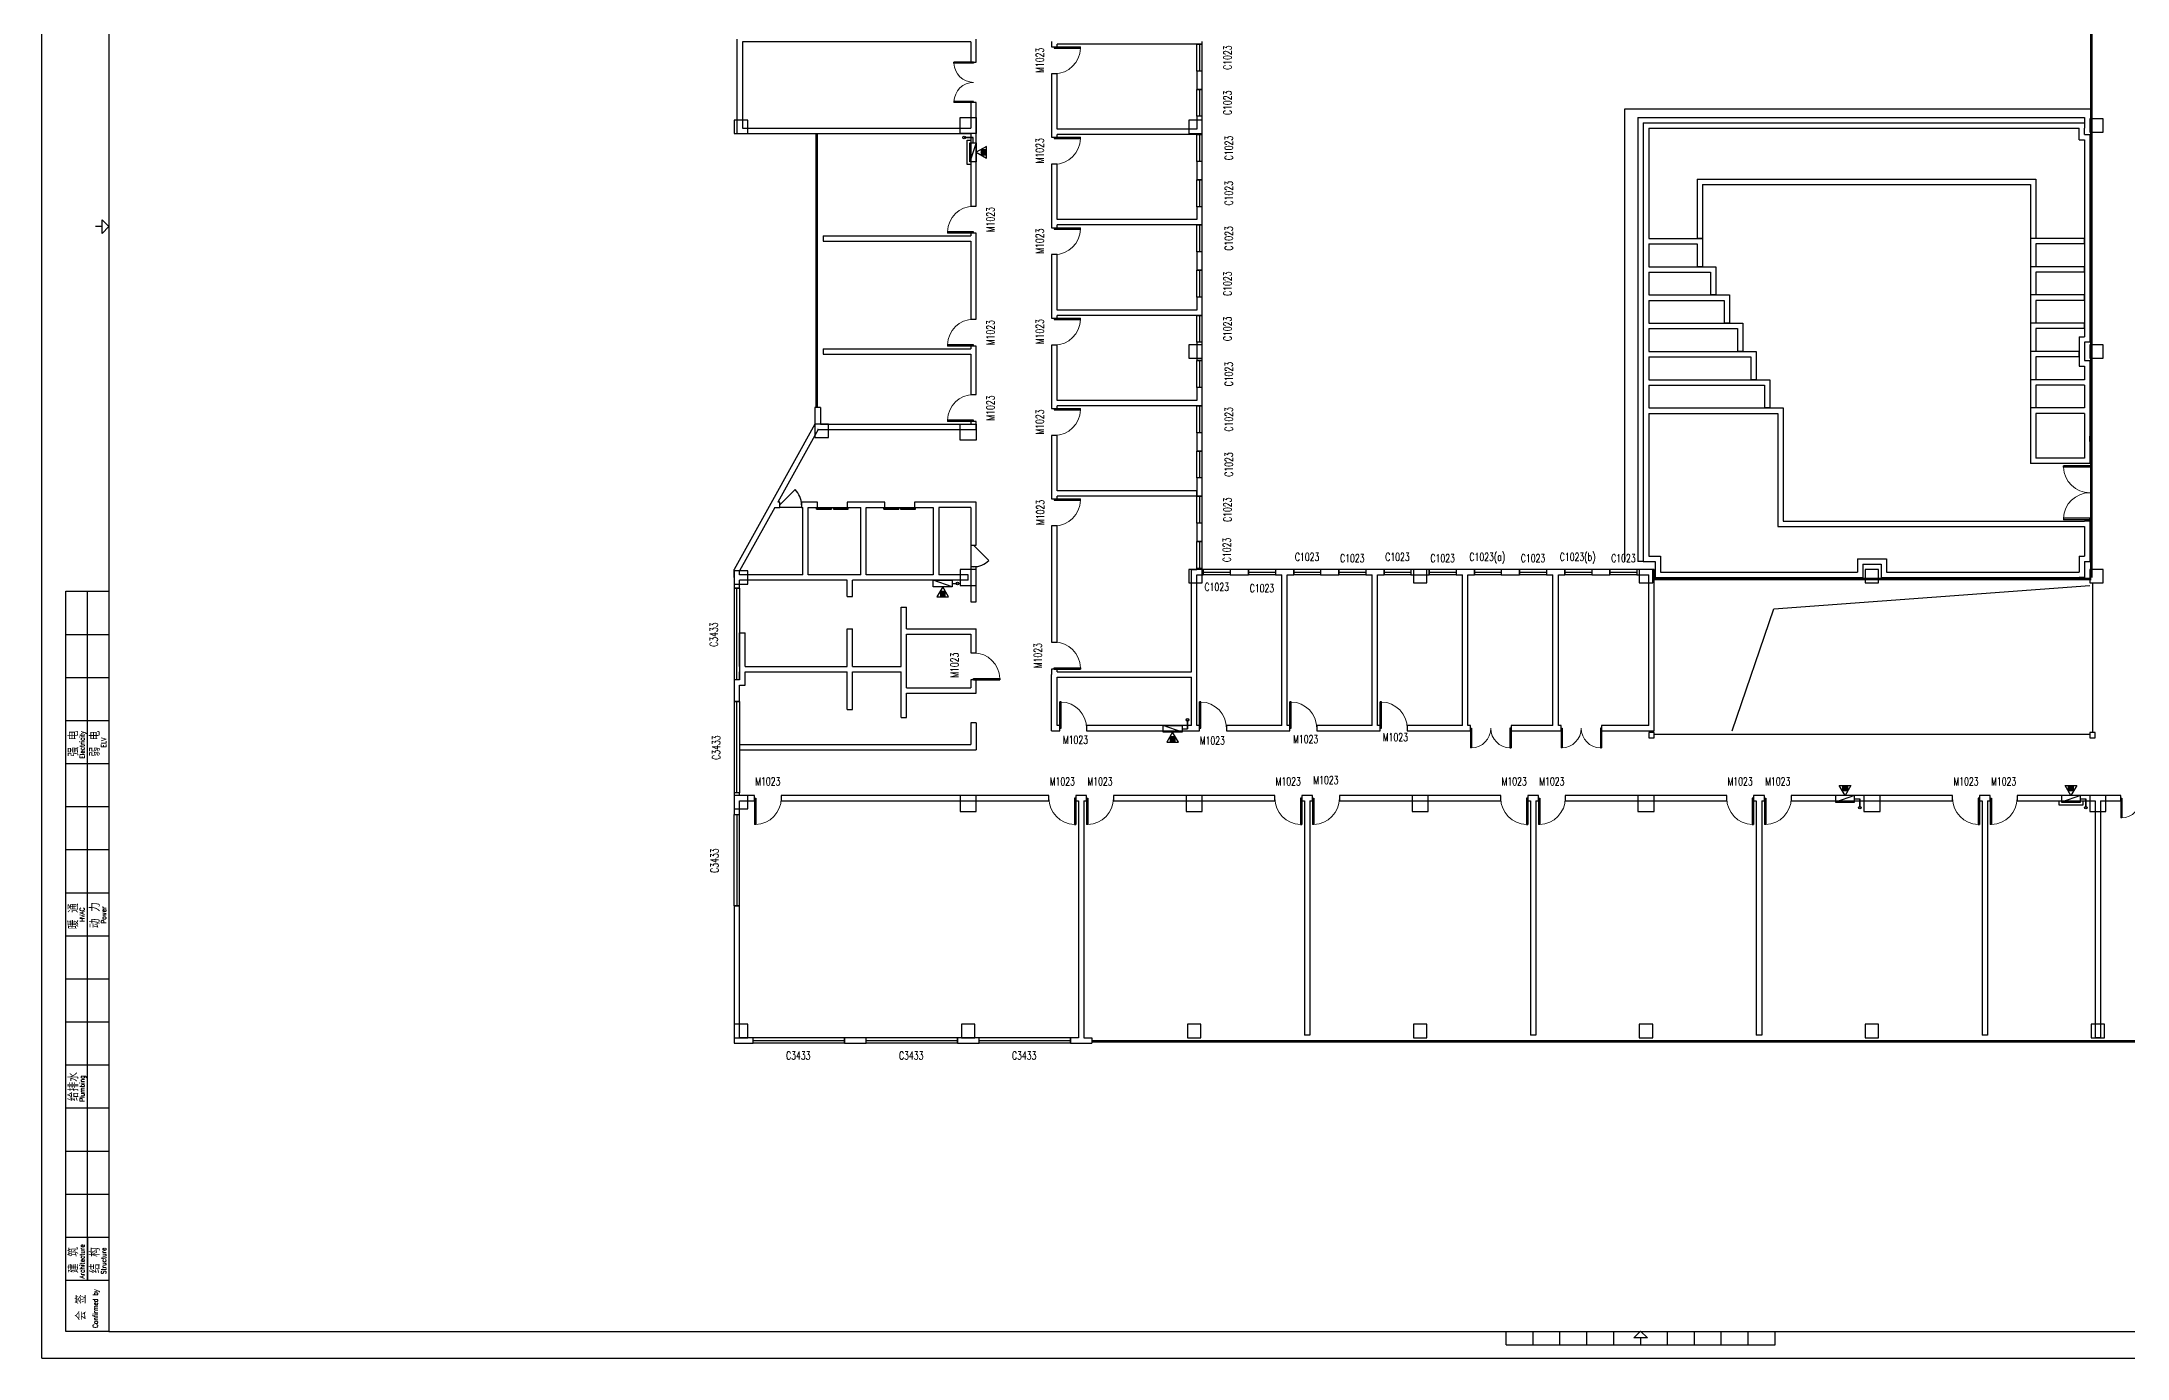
# Model space of a CAD drawing. Header units: inches. Extents: x -867 to 118033, y 946789 to 1030889.
# Drawn here: x -867 to 76677, y 946789 to 995710 of the extents above; entities that cross this region are included whole.
import ezdxf

# ---------------------------------------------------------------- set-up
doc = ezdxf.new("R2010")
doc.units = ezdxf.units.IN
doc.header["$MEASUREMENT"] = 0
for name, color, linetype in [('COLUMN', 10, 'Continuous'), ('CURTWALL', 10, 'Continuous'), ('DOOR_FIRE', 10, 'Continuous'), ('WALL', 10, 'Continuous'), ('WALL-PARAPET', 10, 'Continuous'), ('WINDOW', 10, 'Continuous')]:
    doc.layers.add(name, color=color, linetype=linetype)
doc.styles.add('_TCH_WINDOW', font='SIMPLEX', dxfattribs={"bigfont": 'GBCBIG'})
doc.styles.add('TKZ2_tjkts.shx', font='tjromant.shx', dxfattribs={"bigfont": 'tjkts.shx'})

msp = doc.modelspace()

# ---------------------------------------------------------------- linework, layer by layer
at = {"color": 7}
for p, q in [((-867, 946789), (-867, 1030889)), ((1383, 988839), (1133, 988839)), ((833, 949689), (833, 975289)), ((33, 973689), (1633, 973689)), ((33, 972089), (1633, 972089)), ((33, 970489), (1633, 970489)), ((33, 968889), (1633, 968889)), ((33, 967289), (1633, 967289)), ((33, 965689), (1633, 965689)), ((33, 964089), (1633, 964089)), ((33, 962489), (1633, 962489)), ((33, 960889), (1633, 960889)), ((33, 959289), (1633, 959289)), ((33, 957689), (1633, 957689)), ((33, 956089), (1633, 956089)), ((33, 954489), (1633, 954489)), ((33, 952889), (1633, 952889)), ((33, 951289), (1633, 951289)), ((833, 951289), (833, 949689)), ((33, 949689), (1633, 949689)), ((53583, 947294), (53583, 947794)), ((54583, 947294), (54583, 947794)), ((55583, 947294), (55583, 947794)), ((56583, 947294), (56583, 947794)), ((57583, 947294), (57583, 947794)), ((59583, 947294), (59583, 947794)), ((60583, 947294), (60583, 947794)), ((61583, 947294), (61583, 947794)), ((62583, 947294), (62583, 947794)), ((63583, 947294), (63583, 947794)), ((53583, 947294), (63583, 947294)), ((58583, 947544), (58583, 947294)), ((-867, 946789), (118033, 946789))]:
    msp.add_line(p, q, dxfattribs=at)
at = {"color": 1}
for p, q in [((33763, 992150), (33433, 992150)), ((33763, 992150), (33433, 992150)), ((33763, 991950), (33763, 992150)), ((33763, 991950), (33763, 992150)), ((32983, 975579, 1000), (33183, 975579, 1000)), ((41533, 970179), (41733, 970179)), ((41733, 970179), (41733, 970509)), ((66533, 967580), (66733, 967580)), ((66733, 967580), (66733, 967250)), ((74933, 967580), (75133, 967580)), ((74933, 967580), (75133, 967580)), ((75133, 967580), (75133, 967250)), ((75133, 967580), (75133, 967250))]:
    msp.add_line(p, q, dxfattribs=at)
at = {"color": 1, "linetype": 'Continuous', "ltscale": 2}
for p, q in [((33433, 992150), (33763, 992150)), ((33433, 992150), (33763, 992150)), ((41733, 970509), (41733, 970179)), ((66733, 967250), (66733, 967580)), ((75133, 967250), (75133, 967580)), ((75133, 967250), (75133, 967580))]:
    msp.add_line(p, q, dxfattribs=at)
at = {"color": 8}
for p, q in [((34238, 991512), (34062, 991688)), ((34209, 991512), (34062, 991659)), ((34181, 991512), (34062, 991631)), ((34153, 991512), (34062, 991603)), ((34124, 991512), (34062, 991574)), ((34096, 991512), (34062, 991546)), ((34238, 991540), (34090, 991688)), ((34238, 991568), (34118, 991688)), ((34238, 991596), (34146, 991688)), ((34238, 991625), (34175, 991688)), ((34238, 991653), (34203, 991688)), ((32545, 975161, 1000), (32664, 975281, 1000)), ((32545, 975105, 1000), (32721, 975281, 1000)), ((32545, 975218, 1000), (32607, 975281, 1000)), ((32545, 975133, 1000), (32692, 975281, 1000)), ((32545, 975189, 1000), (32636, 975281, 1000)), ((32545, 975246, 1000), (32579, 975281, 1000)), ((32573, 975105, 1000), (32721, 975252, 1000)), ((32601, 975105, 1000), (32721, 975224, 1000)), ((32629, 975105, 1000), (32721, 975196, 1000)), ((32658, 975105, 1000), (32721, 975167, 1000)), ((32686, 975105, 1000), (32721, 975139, 1000)), ((41095, 969846), (41129, 969881)), ((41095, 969705), (41271, 969881)), ((41095, 969818), (41157, 969881)), ((41095, 969733), (41242, 969881)), ((41095, 969789), (41186, 969881)), ((41095, 969761), (41214, 969881)), ((41123, 969705), (41271, 969852)), ((41151, 969705), (41271, 969824)), ((41179, 969705), (41271, 969796)), ((41208, 969705), (41271, 969767)), ((41236, 969705), (41271, 969739)), ((66095, 968054), (66271, 967878)), ((66095, 968026), (66242, 967878)), ((66095, 967998), (66214, 967878)), ((66095, 967970), (66186, 967878)), ((66095, 967941), (66157, 967878)), ((66095, 967913), (66129, 967878)), ((66123, 968054), (66271, 967907)), ((66151, 968054), (66271, 967935)), ((66179, 968054), (66271, 967963)), ((66208, 968054), (66271, 967992)), ((66236, 968054), (66271, 968020)), ((74495, 968054), (74671, 967878)), ((74495, 968026), (74642, 967878)), ((74495, 967998), (74614, 967878)), ((74495, 967970), (74586, 967878)), ((74495, 967941), (74557, 967878)), ((74495, 967913), (74529, 967878)), ((74523, 968054), (74671, 967907)), ((74551, 968054), (74671, 967935)), ((74579, 968054), (74671, 967963)), ((74608, 968054), (74671, 967992)), ((74636, 968054), (74671, 968020))]:
    msp.add_line(p, q, dxfattribs=at)
at = {"color": 7}
msp.add_lwpolyline([(117033, 947789), (117033, 1029889), (1633, 1029889), (1633, 947789)], close=True, dxfattribs=at)
for points in [[(75283, 993200), (57983, 993200), (57983, 976399)], [(1633, 947789), (33, 947789), (33, 975289), (1633, 975289)], [(61983, 970100), (63534, 974631), (75283, 975500)]]:
    msp.add_lwpolyline(points, dxfattribs=at)
at = {"color": 30}
for points in [[(33683, 991150), (33543, 991150), (33543, 992050), (33683, 992050)], [(74133, 967499), (74133, 967359), (75033, 967359), (75033, 967499)]]:
    msp.add_lwpolyline(points, dxfattribs=at)
at = {"color": 30, "linetype": 'Continuous'}
for points in [[(33643, 991250), (33643, 991950), (33883, 991950), (33883, 991250)], [(33643, 991250), (33643, 991950), (33883, 991950), (33643, 991250)], [(33643, 991250), (33643, 991950), (33883, 991950), (33883, 991250)], [(33643, 991250), (33643, 991950), (33883, 991950), (33643, 991250)], [(32283, 975699), (32983, 975699), (32983, 975459), (32283, 975459)], [(32283, 975699), (32983, 975699), (32983, 975459), (32283, 975699)], [(40833, 970299), (41533, 970299), (41533, 970059), (40833, 970059)], [(40833, 970299), (41533, 970299), (41533, 970059), (40833, 970299)], [(65833, 967459), (66533, 967459), (66533, 967699), (65833, 967699)], [(65833, 967459), (66533, 967459), (66533, 967699), (65833, 967459)], [(74233, 967459), (74933, 967459), (74933, 967699), (74233, 967699)], [(74233, 967459), (74933, 967459), (74933, 967699), (74233, 967459)], [(74233, 967459), (74933, 967459), (74933, 967699), (74233, 967699)], [(74233, 967459), (74933, 967459), (74933, 967699), (74233, 967459)]]:
    msp.add_lwpolyline(points, close=True, dxfattribs=at)
at = {"color": 2}
for points in [[(33883, 991600), (34255, 991385), (34255, 991814)], [(34238, 991512), (34238, 991688), (34062, 991688), (34062, 991512)], [(32633, 975459), (32418, 975087), (32847, 975087)], [(32545, 975105), (32721, 975105), (32721, 975281), (32545, 975281)], [(41183, 970059), (40968, 969687), (41397, 969687)], [(41095, 969705), (41271, 969705), (41271, 969881), (41095, 969881)], [(66183, 967699), (65968, 968072), (66397, 968072)], [(66095, 968054), (66271, 968054), (66271, 967878), (66095, 967878)], [(74583, 967699), (74368, 968072), (74797, 968072)], [(74495, 968054), (74671, 968054), (74671, 967878), (74495, 967878)]]:
    msp.add_lwpolyline(points, close=True, dxfattribs=at)
at = {"color": 7}
for points in [[(1383, 988589, 0), (1383, 989089, 0), (1633, 988839, 0)], [(58833, 947544, 0), (58333, 947544, 0), (58583, 947794, 0)]]:
    msp.add_polyline3d(points, close=True, dxfattribs=at)
at = {"color": 2}
for centre in [(33433, 992150), (33433, 992150), (33183, 975579), (41733, 970509), (66733, 967250), (75133, 967250), (75133, 967250)]:
    msp.add_circle(centre, 50, dxfattribs=at)
at = {"layer": 'COLUMN', "color": 2, "ltscale": 3}
for points in [[(25383, 992300), (25383, 992800), (24883, 992800), (24883, 992300)], [(33283, 992900), (33883, 992900), (33883, 992300), (33283, 992300)], [(42283, 992300), (42283, 992800), (41783, 992800), (41783, 992300)], [(75783, 992350), (75783, 992850), (75283, 992850), (75283, 992350)], [(42283, 983950), (42283, 984450), (41783, 984450), (41783, 983950)], [(75783, 983950), (75783, 984450), (75283, 984450), (75283, 983950)], [(28383, 981000), (28383, 981500), (27883, 981500), (27883, 981000)], [(33283, 981500), (33883, 981500), (33883, 980900), (33283, 980900)], [(25383, 975550), (25383, 976050), (24883, 976050), (24883, 975550)], [(33883, 975500), (33883, 976099), (33283, 976099), (33283, 975500)], [(42283, 975599), (42283, 976099), (41783, 976099), (41783, 975599)], [(50633, 975599), (50633, 976099), (50133, 976099), (50133, 975599)], [(59033, 975599), (59033, 976099), (58533, 976099), (58533, 975599)], [(67433, 975599), (67433, 976099), (66933, 976099), (66933, 975599)], [(75783, 975599), (75783, 976099), (75283, 976099), (75283, 975599)], [(58883, 969840), (59083, 969840), (59083, 970040), (58883, 970040)], [(75283, 969840), (75483, 969840), (75483, 970040), (75283, 970040)], [(25383, 967200), (25383, 967699), (24883, 967699), (24883, 967200)], [(33883, 967100), (33883, 967699), (33283, 967699), (33283, 967100)], [(42283, 967100), (42283, 967699), (41683, 967699), (41683, 967100)], [(50683, 967100), (50683, 967699), (50083, 967699), (50083, 967100)], [(59083, 967100), (59083, 967699), (58483, 967699), (58483, 967100)], [(67483, 967100), (67483, 967699), (66883, 967699), (66883, 967100)], [(75883, 967100), (75883, 967699), (75283, 967699), (75283, 967100)], [(25383, 958700), (25383, 959200), (24883, 959200), (24883, 958700)], [(33833, 958700), (33833, 959200), (33333, 959200), (33333, 958700)], [(42233, 958700), (42233, 959200), (41733, 959200), (41733, 958700)], [(50633, 958700), (50633, 959200), (50133, 959200), (50133, 958700)], [(59033, 958700), (59033, 959200), (58533, 959200), (58533, 958700)], [(67433, 958700), (67433, 959200), (66933, 959200), (66933, 958700)], [(75833, 958700), (75833, 959200), (75333, 959200), (75333, 958700)]]:
    msp.add_lwpolyline(points, close=True, dxfattribs=at)
at = {"layer": 'CURTWALL', "color": 4}
for p, q in [((75313, 1000700), (75313, 975800)), ((75363, 1000700), (75363, 975800)), ((27913, 992300), (27913, 982100)), ((27963, 992300), (27963, 982140)), ((75333, 975770), (59083, 975770)), ((75333, 975720), (59083, 975720))]:
    msp.add_line(p, q, dxfattribs=at)
for points in [[(84353, 1009000), (84353, 958580), (38183, 958580)], [(84403, 1009000), (84403, 958530), (38183, 958530)]]:
    msp.add_lwpolyline(points, dxfattribs=at)
at = {"layer": 'DOOR_FIRE', "color": 7}
for p, q in [((33051, 994912), (33051, 994950)), ((33783, 994950), (33051, 994950)), ((33783, 994912), (33051, 994912)), ((33783, 994950), (33783, 994912)), ((33051, 993487), (33051, 993450)), ((33783, 993487), (33051, 993487)), ((33783, 993450), (33051, 993450)), ((33783, 993450), (33783, 993487)), ((52263, 970200), (52263, 969468)), ((52263, 970200), (52300, 970200)), ((52300, 970200), (52300, 969468)), ((53763, 970200), (53725, 970200)), ((53725, 970200), (53725, 969468)), ((53763, 970200), (53763, 969468)), ((55623, 970200), (55623, 969468)), ((55623, 970200), (55660, 970200)), ((55660, 970200), (55660, 969468)), ((57085, 970200), (57085, 969468)), ((57123, 970200), (57085, 970200)), ((57123, 970200), (57123, 969468)), ((52300, 969468), (52263, 969468)), ((53725, 969468), (53763, 969468)), ((55660, 969468), (55623, 969468)), ((57085, 969468), (57123, 969468)), ((76433, 967600), (76470, 967600)), ((76433, 967600), (76433, 966868)), ((76470, 967600), (76470, 966868)), ((76470, 966868), (76433, 966868))]:
    msp.add_line(p, q, dxfattribs=at)
at = {"layer": 'DOOR_FIRE', "color": 4}
for p, q in [((26581, 978500), (27146, 979065)), ((27381, 978400), (26581, 978400)), ((33683, 977000), (33683, 976200)), ((33783, 977000), (34348, 976434))]:
    msp.add_line(p, q, dxfattribs=at)
at = {"layer": 'DOOR_FIRE', "color": 4, "linetype": 'Continuous'}
for p, q in [((75383, 975599), (75383, 970040)), ((75283, 969965), (59083, 969965)), ((75283, 969965), (59083, 969965))]:
    msp.add_line(p, q, dxfattribs=at)
at = {"layer": 'DOOR_FIRE', "color": 7, "lineweight": 13}
for centre, start, end in [((33783, 994931), 181.46928, 270), ((33783, 993468), 90, 178.53072), ((52281, 970200), 271.46928, 0), ((53744, 970200), 180, 268.53072), ((55641, 970200), 271.46928, 0), ((57104, 970200), 180, 268.53072), ((76451, 967600), 271.46928, 0)]:
    msp.add_arc(centre, 731, start, end, dxfattribs=at)
at = {"layer": 'DOOR_FIRE', "color": 4}
for centre, start, end in [((26581, 978500), 0, 45), ((33783, 977000), 270, 315)]:
    msp.add_arc(centre, 800, start, end, dxfattribs=at)
at = {"layer": 'WALL', "color": 2}
for p, q in [((24983, 995800), (24983, 992300)), ((33683, 995700), (25183, 995700)), ((25183, 995700), (25183, 992500)), ((33683, 995700), (33683, 994950)), ((33883, 994950), (33883, 995800)), ((36683, 995720), (36683, 995520)), ((42283, 995620), (42283, 995720)), ((33683, 994950), (33883, 994950)), ((36683, 995520), (36883, 995520)), ((42083, 995620), (36883, 995620)), ((36883, 995520), (36883, 995620)), ((42083, 995620), (42283, 995620)), ((36683, 994520), (36683, 992359)), ((36883, 994520), (36683, 994520)), ((36883, 992459), (36883, 994520)), ((42283, 994620), (42083, 994620)), ((42083, 994620), (42083, 993940)), ((42283, 993940), (42283, 994620)), ((33683, 993450), (33683, 992500)), ((33883, 993450), (33683, 993450)), ((33883, 992400), (33883, 993450)), ((42083, 993940), (42283, 993940)), ((42283, 992940), (42083, 992940)), ((42083, 992940), (42083, 992459)), ((42283, 992359), (42283, 992940)), ((58483, 992900), (75083, 992900)), ((58483, 992900), (58483, 976399)), ((58683, 992700), (58683, 976399)), ((58683, 992700), (75083, 992700)), ((75083, 992900), (75083, 992700)), ((24983, 992300), (33683, 992300)), ((25183, 992500), (33683, 992500)), ((33683, 992300), (33683, 989600)), ((33883, 989600), (33883, 992400)), ((36683, 992359), (36683, 992159)), ((36683, 992159), (36883, 992159)), ((42083, 992459), (36883, 992459)), ((36883, 992159), (36883, 992259)), ((42083, 992259), (36883, 992259)), ((42083, 992259), (42283, 992259)), ((42283, 992259), (42283, 992359)), ((36883, 991159), (36683, 991159)), ((36683, 991159), (36683, 989000)), ((36883, 989100), (36883, 991159)), ((42283, 991259), (42083, 991259)), ((42083, 991259), (42083, 990579)), ((42283, 990579), (42283, 991259)), ((42083, 990579), (42283, 990579)), ((33683, 989600), (33883, 989600)), ((42283, 989579), (42083, 989579)), ((42083, 989579), (42083, 989100)), ((42283, 989000), (42283, 989579)), ((36683, 989000), (36683, 988800)), ((36683, 988800), (36883, 988800)), ((42083, 989100), (36883, 989100)), ((42083, 988900), (36883, 988900)), ((36883, 988800), (36883, 988900)), ((42083, 988900), (42283, 988900)), ((42283, 988900), (42283, 989000)), ((28183, 988500), (33683, 988500)), ((28183, 988500), (28183, 988299)), ((28183, 988299), (33683, 988299)), ((33683, 988600), (33683, 988500)), ((33883, 988600), (33683, 988600)), ((33683, 988299), (33683, 985400)), ((33883, 988399), (33883, 988600)), ((33883, 985400), (33883, 988399)), ((36683, 987800), (36683, 985639)), ((36883, 987800), (36683, 987800)), ((36883, 985739), (36883, 987800)), ((42083, 987900), (42083, 987220)), ((42283, 987900), (42083, 987900)), ((42083, 987220), (42283, 987220)), ((42283, 987220), (42283, 987900)), ((36683, 985639), (36683, 985439)), ((42083, 985739), (36883, 985739)), ((42083, 986220), (42083, 985739)), ((42283, 986220), (42083, 986220)), ((42283, 985639), (42283, 986220)), ((42283, 985539), (42283, 985639)), ((33683, 985400), (33883, 985400)), ((36683, 985439), (36883, 985439)), ((36883, 985439), (36883, 985539)), ((42083, 985539), (36883, 985539)), ((42083, 985539), (42283, 985539)), ((28183, 984300), (28183, 984100)), ((28183, 984300), (33683, 984300)), ((28183, 984100), (33683, 984100)), ((33683, 984400), (33683, 984300)), ((33883, 984400), (33683, 984400)), ((33683, 984100), (33683, 982600)), ((33883, 984200), (33883, 984400)), ((33883, 982600), (33883, 984200)), ((36883, 984439), (36683, 984439)), ((36683, 984439), (36683, 982280)), ((36883, 982380), (36883, 984439)), ((42283, 984540), (42083, 984540)), ((42083, 984540), (42083, 983859)), ((42283, 983859), (42283, 984540)), ((42083, 983859), (42283, 983859)), ((33683, 982600), (33883, 982600)), ((42283, 982859), (42083, 982859)), ((42083, 982859), (42083, 982380)), ((42283, 982280), (42283, 982859)), ((28083, 982117), (27883, 982117)), ((27883, 982117), (27883, 981500)), ((28083, 982117), (28083, 981500)), ((36683, 982280), (36683, 982080)), ((36683, 982080), (36883, 982080)), ((42083, 982380), (36883, 982380)), ((42083, 982179), (36883, 982179)), ((36883, 982080), (36883, 982179)), ((42083, 982179), (42283, 982179)), ((42283, 982179), (42283, 982280)), ((27883, 981500), (26243, 978548)), ((28000, 981300), (26500, 978600)), ((27883, 981500), (27883, 981500)), ((28000, 981300), (27983, 981300)), ((27983, 981300), (33883, 981300)), ((28083, 981500), (33683, 981500)), ((33683, 981600), (33683, 981500)), ((33883, 981600), (33683, 981600)), ((33883, 981300), (33883, 981600)), ((36883, 981080), (36683, 981080)), ((36683, 981080), (36683, 978920)), ((36883, 979020), (36883, 981080)), ((42083, 981179), (42083, 980500)), ((42283, 981179), (42083, 981179)), ((42283, 980500), (42283, 981179)), ((42083, 980500), (42283, 980500)), ((42083, 979500), (42083, 978820)), ((42283, 979500), (42083, 979500)), ((42283, 978820), (42283, 979500)), ((36683, 978920), (36683, 978720)), ((36683, 978720), (36883, 978720)), ((42083, 979020), (36883, 979020)), ((42083, 978820), (36883, 978820)), ((36883, 978720), (36883, 978820)), ((42083, 978820), (42083, 979020)), ((42083, 978820), (42283, 978820)), ((26243, 978548), (24883, 976099)), ((26389, 978400), (25083, 976048)), ((26389, 978400), (26581, 978400)), ((26581, 978600), (26500, 978600)), ((26581, 978400), (26581, 978600)), ((27533, 978600), (27381, 978600)), ((27381, 978600), (27381, 978400)), ((27381, 978400), (27433, 978400)), ((27433, 975899), (27433, 978400)), ((27983, 978600), (27533, 978600)), ((27633, 975899), (27633, 978400)), ((27633, 978400), (27983, 978400)), ((27983, 978400), (27983, 978600)), ((29683, 978600), (29083, 978600)), ((29083, 978600), (29083, 978400)), ((29083, 978400), (29583, 978400)), ((29583, 975899), (29583, 978400)), ((30483, 978600), (29683, 978600)), ((29783, 975899), (29783, 978400)), ((29783, 978400), (30483, 978400)), ((30483, 978400), (30483, 978600)), ((32383, 978600), (31583, 978600)), ((31583, 978600), (31583, 978400)), ((31583, 978400), (32283, 978400)), ((32283, 978400), (32283, 975899)), ((33883, 978600), (32383, 978600)), ((33683, 978400), (32483, 978400)), ((32483, 978400), (32483, 975899)), ((33683, 978400), (33683, 977000)), ((33883, 977000), (33883, 978600)), ((36883, 977720), (36683, 977720)), ((36683, 977720), (36683, 973400)), ((36883, 973400), (36883, 977720)), ((42083, 977820), (42083, 977139)), ((42283, 977820), (42083, 977820)), ((42083, 977139), (42283, 977139)), ((42283, 977139), (42283, 977820)), ((33683, 977000), (33883, 977000)), ((58683, 976399), (58483, 976399)), ((24883, 975800), (24883, 976099)), ((24883, 975800), (24883, 975399)), ((25083, 975899), (25083, 976048)), ((27433, 975899), (25083, 975899)), ((25083, 975399), (25083, 975699)), ((27533, 975699), (25083, 975699)), ((29083, 975699), (27533, 975699)), ((29183, 975899), (27633, 975899)), ((29083, 975099), (29083, 975699)), ((29583, 975899), (29183, 975899)), ((29283, 975099), (29283, 975699)), ((29683, 975699), (29283, 975699)), ((32383, 975699), (29683, 975699)), ((32283, 975899), (29783, 975899)), ((33583, 975699), (32383, 975699)), ((33583, 975899), (32483, 975899)), ((33583, 975699), (33583, 975899)), ((33683, 976200), (33683, 974899)), ((33883, 976200), (33683, 976200)), ((33883, 974899), (33883, 976200)), ((41883, 976099), (42083, 976099)), ((41883, 972299), (41883, 976099)), ((42283, 976139), (42083, 976139)), ((42083, 976139), (42083, 976099)), ((42083, 975899), (42183, 975899)), ((42083, 972200), (42083, 975899)), ((42183, 975899), (42323, 975899)), ((42283, 976099), (42283, 976139)), ((42323, 976099), (42283, 976099)), ((42323, 975899), (42323, 976099)), ((43323, 976099), (43323, 975899)), ((44003, 976099), (43323, 976099)), ((43323, 975899), (44003, 975899)), ((44003, 975899), (44003, 976099)), ((45003, 976099), (45003, 975899)), ((45343, 976099), (45003, 976099)), ((45003, 975899), (45243, 975899)), ((45243, 970299), (45243, 975899)), ((45683, 976099), (45343, 976099)), ((45443, 975899), (45683, 975899)), ((45443, 970299), (45443, 975899)), ((45683, 975899), (45683, 976099)), ((47363, 976099), (46683, 976099)), ((46683, 976099), (46683, 975899)), ((46683, 975899), (47363, 975899)), ((47363, 975899), (47363, 976099)), ((48363, 976099), (48363, 975899)), ((48703, 976099), (48363, 976099)), ((48363, 975899), (48603, 975899)), ((48603, 970299), (48603, 975899)), ((49043, 976099), (48703, 976099)), ((48803, 970299), (48803, 975899)), ((48803, 975899), (49043, 975899)), ((49043, 975899), (49043, 976099)), ((50043, 976099), (50043, 975899)), ((50723, 976099), (50043, 976099)), ((50043, 975899), (50723, 975899)), ((50723, 975899), (50723, 976099)), ((51723, 976099), (51723, 975899)), ((52063, 976099), (51723, 976099)), ((51723, 975899), (51963, 975899)), ((51963, 970299), (51963, 975899)), ((52403, 976099), (52063, 976099)), ((52163, 970299), (52163, 975899)), ((52163, 975899), (52403, 975899)), ((52403, 975899), (52403, 976099)), ((54083, 976099), (53403, 976099)), ((53403, 976099), (53403, 975899)), ((53403, 975899), (54083, 975899)), ((54083, 975899), (54083, 976099)), ((55083, 976099), (55083, 975899)), ((55423, 976099), (55083, 976099)), ((55083, 975899), (55323, 975899)), ((55323, 970299), (55323, 975899)), ((55763, 976099), (55423, 976099)), ((55523, 975899), (55763, 975899)), ((55523, 970299), (55523, 975899)), ((55763, 975899), (55763, 976099)), ((57443, 976099), (56763, 976099)), ((56763, 976099), (56763, 975899)), ((56763, 975899), (57443, 975899)), ((57443, 975899), (57443, 976099)), ((59083, 976099), (58443, 976099)), ((58443, 976099), (58443, 975899)), ((58443, 975899), (58883, 975899)), ((58883, 970299), (58883, 975899)), ((59083, 970100), (59083, 976099)), ((24883, 975399), (25083, 975399)), ((29083, 975099), (29283, 975099)), ((33683, 974899), (33883, 974899)), ((31083, 973800), (31083, 974700)), ((31083, 974700), (31283, 974700)), ((31283, 973899), (31283, 974700)), ((25083, 973740), (25283, 973740)), ((25083, 972499), (25083, 973740)), ((25283, 972499), (25283, 973740)), ((29083, 973899), (29283, 973899)), ((29083, 972499), (29083, 973899)), ((29283, 972499), (29283, 973899)), ((31083, 972499), (31083, 973800)), ((31283, 973899), (33883, 973899)), ((31283, 973699), (33683, 973699)), ((31283, 972399), (31283, 973699)), ((33683, 973699), (33683, 972999)), ((33883, 972999), (33883, 973899)), ((36683, 973400), (36883, 973400)), ((25083, 972499), (25083, 972299)), ((25083, 972499), (25083, 972499)), ((25283, 972499), (29083, 972499)), ((29283, 972499), (31083, 972499)), ((33683, 972999), (33883, 972999)), ((24883, 971999), (24883, 971900)), ((25083, 971999), (24883, 971999)), ((24883, 971900), (24883, 971199)), ((25083, 971999), (25083, 972299)), ((25083, 972299), (25083, 972299)), ((25083, 971999), (25083, 971999)), ((25083, 971199), (25083, 971800)), ((25083, 971800), (25283, 971800)), ((25283, 972299), (29083, 972299)), ((25283, 971800), (25283, 972299)), ((29083, 970899), (29083, 972299)), ((29283, 970899), (29283, 972299)), ((29283, 972299), (31083, 972299)), ((31083, 971600), (31083, 972299)), ((31283, 971699), (31283, 972399)), ((31283, 971699), (33683, 971699)), ((33683, 971999), (33683, 971699)), ((33883, 971999), (33683, 971999)), ((33883, 971499), (33883, 971999)), ((36683, 972399), (36683, 972200)), ((36883, 972399), (36683, 972399)), ((36683, 970100), (36683, 972200)), ((36883, 972299), (36883, 972399)), ((36883, 972299), (41883, 972299)), ((36883, 970299), (36883, 972100)), ((36883, 972100), (41883, 972100)), ((41883, 970299), (41883, 972100)), ((42083, 970299), (42083, 972200)), ((24883, 971199), (25083, 971199)), ((29083, 970899), (29283, 970899)), ((31083, 970599), (31083, 971600)), ((31283, 971499), (33883, 971499)), ((31283, 970599), (31283, 971499)), ((31083, 970599), (31283, 970599)), ((33883, 970399), (33683, 970399)), ((33683, 970399), (33683, 969599)), ((33883, 970399), (33883, 969399)), ((36683, 970100), (36983, 970100)), ((36983, 970299), (36883, 970299)), ((36983, 970100), (36983, 970299)), ((41883, 970299), (37983, 970299)), ((37983, 970299), (37983, 970100)), ((37983, 970100), (41983, 970100)), ((41983, 970100), (42183, 970100)), ((42183, 970299), (42083, 970299)), ((42183, 970100), (42183, 970299)), ((45243, 970299), (43183, 970299)), ((43183, 970299), (43183, 970100)), ((43183, 970100), (45343, 970100)), ((45343, 970100), (45543, 970100)), ((45543, 970299), (45443, 970299)), ((45543, 970100), (45543, 970299)), ((48603, 970299), (46543, 970299)), ((46543, 970299), (46543, 970100)), ((46543, 970100), (48703, 970100)), ((48703, 970100), (48903, 970100)), ((48903, 970299), (48803, 970299)), ((48903, 970100), (48903, 970299)), ((49903, 970299), (49903, 970100)), ((51963, 970299), (49903, 970299)), ((49903, 970100), (52063, 970100)), ((52063, 970100), (52263, 970100)), ((52263, 970299), (52163, 970299)), ((52263, 970100), (52263, 970299)), ((53763, 970299), (53763, 970100)), ((55323, 970299), (53763, 970299)), ((53763, 970100), (55423, 970100)), ((55423, 970100), (55623, 970100)), ((55623, 970299), (55523, 970299)), ((55623, 970100), (55623, 970299)), ((57123, 970299), (57123, 970100)), ((58883, 970299), (57123, 970299)), ((57123, 970100), (59083, 970100)), ((25083, 969599), (25083, 969399)), ((25083, 969599), (33683, 969599)), ((25083, 969399), (33883, 969399)), ((25083, 967799), (24883, 967799)), ((24883, 967799), (24883, 967600)), ((25083, 967699), (25083, 967799)), ((24883, 967600), (24883, 966999)), ((24883, 966999), (25083, 966999)), ((25632, 967699), (25083, 967699)), ((25083, 966999), (25083, 967499)), ((25083, 967499), (25632, 967499)), ((25632, 967499), (25632, 967699)), ((36583, 967699), (26632, 967699)), ((26632, 967699), (26632, 967499)), ((26632, 967499), (36583, 967499)), ((36583, 967499), (36583, 967699)), ((37783, 967699), (37583, 967699)), ((37583, 967699), (37583, 967499)), ((37583, 967499), (37683, 967499)), ((37683, 967499), (37683, 958700)), ((37983, 967699), (37783, 967699)), ((37883, 967499), (37883, 958700)), ((37883, 967499), (37983, 967499)), ((37983, 967499), (37983, 967699)), ((44983, 967699), (38983, 967699)), ((38983, 967699), (38983, 967499)), ((38983, 967499), (44983, 967499)), ((44983, 967499), (44983, 967699)), ((46183, 967699), (45983, 967699)), ((45983, 967699), (45983, 967499)), ((45983, 967499), (46083, 967499)), ((46083, 967499), (46083, 958800)), ((46383, 967699), (46183, 967699)), ((46283, 967499), (46383, 967499)), ((46283, 967499), (46283, 958800)), ((46383, 967499), (46383, 967699)), ((47383, 967699), (47383, 967499)), ((53383, 967699), (47383, 967699)), ((47383, 967499), (53383, 967499)), ((53383, 967499), (53383, 967699)), ((54583, 967699), (54383, 967699)), ((54383, 967699), (54383, 967499)), ((54383, 967499), (54483, 967499)), ((54483, 967499), (54483, 958800)), ((54783, 967699), (54583, 967699)), ((54683, 967499), (54683, 958800)), ((54683, 967499), (54783, 967499)), ((54783, 967499), (54783, 967699)), ((55783, 967699), (55783, 967499)), ((61783, 967699), (55783, 967699)), ((55783, 967499), (61783, 967499)), ((61783, 967499), (61783, 967699)), ((62983, 967699), (62783, 967699)), ((62783, 967699), (62783, 967499)), ((62783, 967499), (62883, 967499)), ((62883, 967499), (62883, 958800)), ((63183, 967699), (62983, 967699)), ((63083, 967499), (63083, 958800)), ((63083, 967499), (63183, 967499)), ((63183, 967499), (63183, 967699)), ((70183, 967699), (64183, 967699)), ((64183, 967699), (64183, 967499)), ((64183, 967499), (70183, 967499)), ((70183, 967499), (70183, 967699)), ((71383, 967699), (71183, 967699)), ((71183, 967699), (71183, 967499)), ((71183, 967499), (71283, 967499)), ((71283, 967499), (71283, 958800)), ((71583, 967699), (71383, 967699)), ((71483, 967499), (71583, 967499)), ((71483, 967499), (71483, 958800)), ((71583, 967499), (71583, 967699)), ((75583, 967699), (72583, 967699)), ((72583, 967699), (72583, 967499)), ((72583, 967499), (75483, 967499)), ((75483, 967499), (75483, 958700)), ((76433, 967699), (75583, 967699)), ((75683, 967499), (76433, 967499)), ((75683, 967499), (75683, 958700)), ((76433, 967499), (76433, 967699)), ((25083, 963599), (24883, 963599)), ((24883, 963599), (24883, 958500)), ((25083, 958700), (25083, 963599)), ((24883, 958500), (25583, 958500)), ((25583, 958700), (25083, 958700)), ((25583, 958500), (25583, 958700)), ((29783, 958700), (28983, 958700)), ((28983, 958700), (28983, 958500)), ((28983, 958500), (29783, 958500)), ((29783, 958500), (29783, 958700)), ((33183, 958700), (33183, 958500)), ((33983, 958700), (33183, 958700)), ((33183, 958500), (33983, 958500)), ((33983, 958500), (33983, 958700)), ((37383, 958700), (37383, 958500)), ((37683, 958700), (37383, 958700)), ((37383, 958500), (37783, 958500)), ((37783, 958500), (38183, 958500)), ((37883, 958700), (38183, 958700)), ((38183, 958700), (38183, 958500)), ((46283, 958800), (46083, 958800)), ((54683, 958800), (54483, 958800)), ((63083, 958800), (62883, 958800)), ((71483, 958800), (71283, 958800)), ((75683, 958700), (75483, 958700))]:
    msp.add_line(p, q, dxfattribs=at)
at = {"layer": 'WALL-PARAPET', "color": 6}
for p, q in [((58683, 992700), (74983, 992700)), ((58683, 992700), (58683, 988299)), ((74983, 992700), (75083, 992700)), ((75083, 992700), (75083, 992500)), ((58883, 992500), (58883, 988399)), ((58883, 992500), (74883, 992500)), ((74883, 992060), (74883, 992500)), ((74883, 992060), (75083, 992060)), ((75083, 992259), (75083, 992500)), ((75083, 992500), (75083, 992500)), ((75083, 992259), (75283, 992259)), ((75083, 992060), (75083, 984740)), ((75283, 992259), (75283, 984639)), ((60683, 990600), (60683, 988399)), ((60683, 990600), (73283, 990600)), ((60883, 990400), (60883, 988399)), ((60883, 990400), (73083, 990400)), ((73083, 990400), (73083, 988399)), ((73283, 990600), (73283, 988399)), ((58683, 988299), (58683, 987249)), ((58883, 988399), (60883, 988399)), ((58883, 988199), (60683, 988199)), ((58883, 988199), (58883, 987349)), ((60883, 988399), (60683, 988399)), ((60683, 988199), (60683, 987349)), ((60883, 988399), (60883, 987349)), ((75083, 988399), (73083, 988399)), ((73083, 988399), (73083, 987349)), ((73283, 988399), (73083, 988399)), ((73283, 988199), (73283, 987349)), ((75083, 988199), (73283, 988199)), ((75083, 988199), (75083, 988399)), ((58683, 987249), (58683, 986199)), ((58883, 987349), (61383, 987349)), ((58883, 987149), (61183, 987149)), ((58883, 987149), (58883, 986299)), ((60883, 987349), (60683, 987349)), ((61183, 987149), (61183, 986299)), ((61383, 987349), (61383, 986299)), ((73283, 987349), (73083, 987349)), ((75083, 987349), (73083, 987349)), ((73083, 987349), (73083, 986299)), ((73283, 987149), (73283, 986299)), ((75083, 987149), (73283, 987149)), ((75083, 987149), (75083, 987349)), ((58683, 986199), (58683, 985150)), ((58883, 986299), (61883, 986299)), ((58883, 986099), (58883, 985250)), ((58883, 986099), (61683, 986099)), ((61383, 986299), (61183, 986299)), ((61683, 986099), (61683, 985250)), ((61883, 986299), (61883, 985250)), ((73083, 986299), (73083, 985250)), ((75083, 986299), (73083, 986299)), ((73283, 986299), (73083, 986299)), ((75083, 986099), (73283, 986099)), ((73283, 986099), (73283, 985250)), ((75083, 986099), (75083, 986299)), ((58683, 985150), (58683, 984100)), ((58883, 985250), (62383, 985250)), ((58883, 985050), (62183, 985050)), ((58883, 985050), (58883, 984200)), ((61883, 985250), (61683, 985250)), ((62183, 985050), (62183, 984200)), ((62383, 985250), (62383, 984200)), ((73083, 985250), (73083, 984200)), ((75083, 985250), (73083, 985250)), ((73283, 985250), (73083, 985250)), ((73283, 985050), (73283, 984200)), ((75083, 985050), (73283, 985050)), ((75083, 985050), (75083, 985250)), ((58683, 984100), (58683, 983050)), ((58883, 984200), (62883, 984200)), ((62383, 984200), (62183, 984200)), ((62883, 984200), (62883, 983150)), ((74883, 984200), (73083, 984200)), ((73083, 984200), (73083, 983150)), ((73283, 984200), (73083, 984200)), ((74883, 984740), (74883, 983659)), ((74883, 984740), (75083, 984740)), ((74883, 984000), (74883, 984200)), ((75283, 984540), (75083, 984540)), ((75083, 984540), (75083, 984540)), ((75083, 984540), (75083, 983859)), ((75083, 984540), (75083, 984540)), ((75283, 984639), (75283, 984540)), ((58883, 984000), (62683, 984000)), ((58883, 984000), (58883, 983150)), ((62683, 984000), (62683, 983150)), ((73283, 984000), (73283, 983150)), ((74883, 984000), (73283, 984000)), ((74883, 983659), (75083, 983659)), ((75083, 983859), (75283, 983859)), ((75083, 983659), (75083, 983150)), ((75283, 983859), (75283, 983050)), ((58683, 983050), (58683, 982000)), ((58883, 983150), (63383, 983150)), ((58883, 982950), (63183, 982950)), ((58883, 982950), (58883, 982100)), ((62883, 983150), (62683, 983150)), ((63183, 982950), (63183, 982100)), ((63383, 983150), (63383, 982100)), ((73283, 983150), (73083, 983150)), ((73083, 983150), (73083, 982100)), ((75083, 983150), (73083, 983150)), ((73283, 982950), (73283, 982100)), ((75083, 982950), (73283, 982950)), ((75083, 982950), (75083, 982100)), ((75283, 983050), (75283, 982000)), ((58683, 982000), (58683, 976399)), ((58883, 982100), (63883, 982100)), ((58883, 981900), (58883, 976599)), ((58883, 981900), (63683, 981900)), ((63383, 982100), (63183, 982100)), ((63683, 981900), (63683, 977699)), ((63883, 982100), (63883, 977899)), ((73283, 982100), (73083, 982100)), ((73083, 982100), (73083, 980040)), ((75083, 982100), (73083, 982100)), ((75083, 981900), (73283, 981900)), ((73283, 981900), (73283, 980240)), ((75083, 981900), (75083, 980950)), ((75283, 982000), (75283, 981050)), ((75083, 980950), (75083, 980240)), ((75283, 980850), (75283, 981050)), ((75283, 981050), (75283, 981050)), ((75083, 980240), (73283, 980240)), ((75283, 980850), (75283, 980040)), ((75283, 980850), (75283, 980850)), ((75283, 980040), (73083, 980040)), ((63883, 977899), (75083, 977899)), ((75283, 977899), (75083, 977899)), ((75083, 977899), (75083, 977899)), ((75283, 977899), (75283, 977699)), ((75283, 977899), (75283, 977899)), ((75283, 977899), (75283, 977899)), ((63683, 977699), (75083, 977699)), ((75083, 977699), (75083, 976599)), ((75283, 977699), (75283, 977699)), ((75283, 977699), (75283, 976399)), ((58683, 976399), (59123, 976399)), ((58883, 976599), (59323, 976599)), ((59123, 976399), (59123, 975800)), ((59323, 976599), (59323, 975999)), ((66643, 976499), (67723, 976499)), ((66643, 976499), (66643, 975999)), ((66843, 976299), (66843, 975999)), ((66843, 976299), (67523, 976299)), ((67523, 976299), (67523, 975999)), ((67723, 976499), (67723, 975999)), ((74883, 976599), (75083, 976599)), ((74883, 976599), (74883, 975999)), ((75083, 976399), (75283, 976399)), ((75083, 976399), (75083, 975899)), ((59123, 975800), (66743, 975800)), ((59323, 975999), (66643, 975999)), ((66743, 975800), (66843, 975800)), ((66843, 975999), (66843, 975999)), ((66843, 975999), (66843, 975800)), ((67523, 975999), (67523, 975800)), ((67523, 975999), (67523, 975999)), ((67523, 975800), (67623, 975800)), ((67623, 975800), (74883, 975800)), ((67723, 975999), (74883, 975999)), ((75083, 975800), (74883, 975800)), ((74883, 975800), (74883, 975800)), ((75083, 975899), (75083, 975800))]:
    msp.add_line(p, q, dxfattribs=at)
at = {"layer": 'WINDOW', "color": 7}
for p, q in [((36783, 995520), (37758, 995520)), ((36783, 995520), (36783, 995470)), ((36783, 995470), (37758, 995470)), ((37758, 995470), (37758, 995520)), ((36783, 992159), (36783, 992109)), ((36783, 992159), (37758, 992159)), ((36783, 992109), (37758, 992109)), ((37758, 992109), (37758, 992159)), ((36783, 988800), (36783, 988750)), ((36783, 988800), (37758, 988800)), ((36783, 988750), (37758, 988750)), ((37758, 988750), (37758, 988800)), ((32808, 988650), (32808, 988600)), ((33783, 988650), (32808, 988650)), ((33783, 988600), (32808, 988600)), ((33783, 988600), (33783, 988650)), ((36783, 985439), (37758, 985439)), ((36783, 985439), (36783, 985389)), ((36783, 985389), (37758, 985389)), ((37758, 985389), (37758, 985439)), ((33783, 984450), (32808, 984450)), ((32808, 984450), (32808, 984400)), ((33783, 984400), (32808, 984400)), ((33783, 984400), (33783, 984450)), ((36783, 982080), (37758, 982080)), ((36783, 982080), (36783, 982030)), ((36783, 982030), (37758, 982030)), ((37758, 982030), (37758, 982080)), ((33783, 981650), (32808, 981650)), ((32808, 981650), (32808, 981600)), ((33783, 981600), (32808, 981600)), ((33783, 981600), (33783, 981650)), ((74308, 979900), (74308, 979950)), ((75283, 979950), (74308, 979950)), ((75283, 979900), (74308, 979900)), ((75283, 979950), (75283, 979900)), ((36783, 978720), (36783, 978670)), ((36783, 978720), (37758, 978720)), ((36783, 978670), (37758, 978670)), ((37758, 978670), (37758, 978720)), ((74308, 978000), (74308, 977950)), ((75283, 978000), (74308, 978000)), ((75283, 977950), (74308, 977950)), ((75283, 977950), (75283, 978000)), ((36783, 972450), (37758, 972450)), ((36783, 972399), (36783, 972450)), ((37758, 972450), (37758, 972399)), ((33783, 972049), (34758, 972049)), ((33783, 971999), (33783, 972049)), ((33783, 971999), (34758, 971999)), ((34758, 972049), (34758, 971999)), ((36783, 972399), (37758, 972399)), ((36983, 970200), (36983, 971175)), ((37033, 971175), (36983, 971175)), ((37033, 970200), (37033, 971175)), ((42233, 971175), (42183, 971175)), ((42183, 970200), (42183, 971175)), ((42233, 970200), (42233, 971175)), ((45593, 971175), (45543, 971175)), ((45543, 970200), (45543, 971175)), ((45593, 970200), (45593, 971175)), ((48953, 971175), (48903, 971175)), ((48903, 970200), (48903, 971175)), ((48953, 970200), (48953, 971175)), ((36983, 970200), (37033, 970200)), ((42183, 970200), (42233, 970200)), ((45543, 970200), (45593, 970200)), ((48903, 970200), (48953, 970200)), ((25632, 967600), (25682, 967600)), ((25632, 967600), (25632, 966625)), ((25682, 967600), (25682, 966625)), ((37533, 967600), (37533, 966625)), ((37583, 967600), (37533, 967600)), ((37583, 967600), (37583, 966625)), ((37983, 967600), (38033, 967600)), ((37983, 967600), (37983, 966625)), ((38033, 967600), (38033, 966625)), ((45933, 967600), (45933, 966625)), ((45983, 967600), (45933, 967600)), ((45983, 967600), (45983, 966625)), ((46383, 967600), (46383, 966625)), ((46383, 967600), (46433, 967600)), ((46433, 967600), (46433, 966625)), ((54333, 967600), (54333, 966625)), ((54383, 967600), (54333, 967600)), ((54383, 967600), (54383, 966625)), ((54783, 967600), (54833, 967600)), ((54783, 967600), (54783, 966625)), ((54833, 967600), (54833, 966625)), ((62783, 967600), (62733, 967600)), ((62733, 967600), (62733, 966625)), ((62783, 967600), (62783, 966625)), ((63183, 967600), (63183, 966625)), ((63183, 967600), (63233, 967600)), ((63233, 967600), (63233, 966625)), ((71133, 967600), (71133, 966625)), ((71183, 967600), (71133, 967600)), ((71183, 967600), (71183, 966625)), ((71583, 967600), (71583, 966625)), ((71583, 967600), (71633, 967600)), ((71633, 967600), (71633, 966625)), ((25682, 966625), (25632, 966625)), ((37533, 966625), (37583, 966625)), ((38033, 966625), (37983, 966625)), ((45933, 966625), (45983, 966625)), ((46433, 966625), (46383, 966625)), ((54333, 966625), (54383, 966625)), ((54833, 966625), (54783, 966625)), ((62733, 966625), (62783, 966625)), ((63233, 966625), (63183, 966625)), ((71133, 966625), (71183, 966625)), ((71633, 966625), (71583, 966625))]:
    msp.add_line(p, q, dxfattribs=at)
at = {"layer": 'WINDOW', "color": 4}
for p, q in [((42283, 995620), (42083, 995620)), ((42083, 994620), (42083, 995620)), ((42183, 995620), (42183, 994620)), ((42283, 994620), (42283, 995620)), ((42283, 994620), (42083, 994620)), ((42083, 992940), (42083, 993940)), ((42283, 993940), (42083, 993940)), ((42183, 993940), (42183, 992940)), ((42283, 992940), (42283, 993940)), ((42283, 992940), (42083, 992940)), ((42083, 991259), (42083, 992259)), ((42283, 992259), (42083, 992259)), ((42183, 992259), (42183, 991259)), ((42283, 991259), (42283, 992259)), ((42283, 991259), (42083, 991259)), ((42083, 989579), (42083, 990579)), ((42283, 990579), (42083, 990579)), ((42183, 990579), (42183, 989579)), ((42283, 989579), (42283, 990579)), ((42283, 989579), (42083, 989579)), ((42083, 987900), (42083, 988900)), ((42283, 988900), (42083, 988900)), ((42183, 988900), (42183, 987900)), ((42283, 987900), (42283, 988900)), ((42283, 987900), (42083, 987900)), ((42283, 987220), (42083, 987220)), ((42083, 986220), (42083, 987220)), ((42183, 987220), (42183, 986220)), ((42283, 986220), (42283, 987220)), ((42283, 986220), (42083, 986220)), ((42083, 984540), (42083, 985539)), ((42283, 985539), (42083, 985539)), ((42183, 985539), (42183, 984540)), ((42283, 984540), (42283, 985539)), ((42283, 984540), (42083, 984540)), ((42283, 983859), (42083, 983859)), ((42083, 982859), (42083, 983859)), ((42183, 983859), (42183, 982859)), ((42283, 982859), (42283, 983859)), ((42283, 982859), (42083, 982859)), ((42283, 982179), (42083, 982179)), ((42083, 981179), (42083, 982179)), ((42183, 982179), (42183, 981179)), ((42283, 981179), (42283, 982179)), ((42283, 981179), (42083, 981179)), ((42283, 980500), (42083, 980500)), ((42083, 979500), (42083, 980500)), ((42183, 980500), (42183, 979500)), ((42283, 979500), (42283, 980500)), ((42283, 979500), (42083, 979500)), ((42083, 977820), (42083, 978820)), ((42283, 978820), (42083, 978820)), ((42183, 978820), (42183, 977820)), ((42283, 977820), (42283, 978820)), ((42283, 977820), (42083, 977820)), ((42083, 976139), (42083, 977139)), ((42283, 977139), (42083, 977139)), ((42183, 977139), (42183, 976139)), ((42283, 976139), (42283, 977139)), ((42283, 976139), (42083, 976139)), ((43323, 976099), (42323, 976099)), ((42323, 976099), (42323, 975899)), ((42323, 975999), (43323, 975999)), ((43323, 975899), (42323, 975899)), ((43323, 976099), (43323, 975899)), ((45003, 976099), (44003, 976099)), ((44003, 976099), (44003, 975899)), ((44003, 975999), (45003, 975999)), ((45003, 975899), (44003, 975899)), ((45003, 976099), (45003, 975899)), ((46683, 976099), (45683, 976099)), ((45683, 976099), (45683, 975899)), ((45683, 975999), (46683, 975999)), ((46683, 975899), (45683, 975899)), ((46683, 976099), (46683, 975899)), ((47363, 976099), (47363, 975899)), ((48363, 976099), (47363, 976099)), ((47363, 975999), (48363, 975999)), ((48363, 975899), (47363, 975899)), ((48363, 976099), (48363, 975899)), ((49043, 976099), (49043, 975899)), ((50043, 976099), (49043, 976099)), ((49043, 975999), (50043, 975999)), ((50043, 975899), (49043, 975899)), ((50043, 976099), (50043, 975899)), ((51723, 976099), (50723, 976099)), ((50723, 976099), (50723, 975899)), ((50723, 975999), (51723, 975999)), ((51723, 975899), (50723, 975899)), ((51723, 976099), (51723, 975899)), ((53403, 976099), (52403, 976099)), ((52403, 976099), (52403, 975899)), ((52403, 975999), (53403, 975999)), ((53403, 975899), (52403, 975899)), ((53403, 976099), (53403, 975899)), ((54083, 976099), (54083, 975899)), ((55083, 976099), (54083, 976099)), ((54083, 975999), (55083, 975999)), ((55083, 975899), (54083, 975899)), ((55083, 976099), (55083, 975899)), ((56763, 976099), (55763, 976099)), ((55763, 976099), (55763, 975899)), ((55763, 975999), (56763, 975999)), ((56763, 975899), (55763, 975899)), ((56763, 976099), (56763, 975899)), ((57443, 976099), (57443, 975899)), ((58443, 976099), (57443, 976099)), ((57443, 975999), (58443, 975999)), ((58443, 975899), (57443, 975899)), ((58443, 976099), (58443, 975899)), ((24883, 975399), (24883, 971999)), ((25083, 975399), (24883, 975399)), ((24983, 971999), (24983, 975399)), ((25083, 975399), (25083, 971999)), ((25083, 971999), (24883, 971999)), ((24883, 971199), (24883, 967799)), ((25083, 971199), (24883, 971199)), ((24983, 967799), (24983, 971199)), ((25083, 971199), (25083, 967799)), ((25083, 967799), (24883, 967799)), ((24883, 963599), (24883, 966999)), ((24883, 966999), (25083, 966999)), ((24983, 966999), (24983, 963599)), ((25083, 963599), (25083, 966999)), ((24883, 963599), (25083, 963599)), ((25583, 958500), (25583, 958700)), ((28983, 958700), (25583, 958700)), ((25583, 958600), (28983, 958600)), ((28983, 958500), (25583, 958500)), ((28983, 958500), (28983, 958700)), ((29783, 958500), (29783, 958700)), ((33183, 958700), (29783, 958700)), ((29783, 958600), (33183, 958600)), ((33183, 958500), (29783, 958500)), ((33183, 958500), (33183, 958700)), ((33983, 958500), (33983, 958700)), ((37383, 958700), (33983, 958700)), ((33983, 958600), (37383, 958600)), ((37383, 958500), (33983, 958500)), ((37383, 958500), (37383, 958700))]:
    msp.add_line(p, q, dxfattribs=at)
at = {"layer": 'WINDOW', "color": 4, "linetype": 'Continuous'}
for p, q in [((27946, 978361), (28496, 978361)), ((27946, 978341), (27946, 978361)), ((27946, 978341), (28496, 978341)), ((27983, 978400), (29083, 978400)), ((28496, 978341), (28496, 978361)), ((28569, 978361), (29119, 978361)), ((28569, 978341), (28569, 978361)), ((28569, 978341), (29119, 978341)), ((29119, 978341), (29119, 978361)), ((30446, 978341), (30446, 978361)), ((30446, 978361), (30996, 978361)), ((30446, 978341), (30996, 978341)), ((30483, 978400), (31583, 978400)), ((30996, 978341), (30996, 978361)), ((31069, 978361), (31619, 978361)), ((31069, 978341), (31069, 978361)), ((31069, 978341), (31619, 978341)), ((31619, 978341), (31619, 978361))]:
    msp.add_line(p, q, dxfattribs=at)
at = {"layer": 'WINDOW', "color": 7, "lineweight": 13}
for centre, start, end in [((36783, 995495), 270, 358.53072), ((36783, 992134), 270, 358.53072), ((33783, 988625), 90, 178.53072), ((36783, 988775), 270, 358.53072), ((33783, 984425), 90, 178.53072), ((36783, 985414), 270, 358.53072), ((33783, 981625), 90, 178.53072), ((36783, 982055), 270, 358.53072), ((75283, 979925), 181.46928, 270), ((36783, 978695), 270, 358.53072), ((75283, 977975), 90, 178.53072), ((36783, 972425), 1.46928, 90), ((33783, 972024), 1.46928, 90), ((37008, 970200), 0, 88.53072), ((42208, 970200), 0, 88.53072), ((45568, 970200), 0, 88.53072), ((48928, 970200), 0, 88.53072), ((25657, 967600), 271.46928, 0), ((37558, 967600), 180, 268.53072), ((38008, 967600), 271.46928, 0), ((45958, 967600), 180, 268.53072), ((46408, 967600), 271.46928, 0), ((54358, 967600), 180, 268.53072), ((54808, 967600), 271.46928, 0), ((62758, 967600), 180, 268.53072), ((63208, 967600), 271.46928, 0), ((71158, 967600), 180, 268.53072), ((71608, 967600), 271.46928, 0)]:
    msp.add_arc(centre, 975, start, end, dxfattribs=at)

# ---------------------------------------------------------------- texts
at = {"color": 7, "style": 'TKZ2_tjkts.shx', "width": 0.8}
for s, p in [('Electricity', (725, 969068)), ('ELV', (1525, 969483)), ('HVAC', (725, 963001)), ('Power', (1525, 962939)), ('Plumbing', (725, 956320)), ('Architecture', (725, 949748)), ('Structure', (1525, 949913)), ('Confirmed by', (1217, 947914))]:
    msp.add_text(s, height=180, rotation=90, dxfattribs=at).set_placement(p)
at = {"color": 7, "style": 'TKZ2_tjkts.shx'}
for s, p in [('强 电', (492, 969149)), ('弱 电', (1292, 969146)), ('暖 通', (492, 962732)), ('动 力', (1292, 962769)), ('给排水', (492, 956341)), ('建 筑', (492, 949955)), ('结 构', (1292, 949949)), ('会 签', (774, 948196))]:
    msp.add_text(s, height=360, rotation=90, dxfattribs=at).set_placement(p)
at = {"layer": 'WINDOW', "color": 7, "style": '_TCH_WINDOW', "width": 0.705882}
for s, p in [('M1023', (36390, 994550)), ('C1023', (43370, 994665)), ('C1023', (43370, 992985)), ('M1023', (36390, 991189)), ('C1023', (43418, 991304)), ('C1023', (43418, 989625)), ('M1023', (34555, 988630)), ('M1023', (36390, 987830)), ('C1023', (43418, 987945)), ('C1023', (43370, 986265)), ('M1023', (34555, 984430)), ('M1023', (36390, 984469)), ('C1023', (43370, 984585)), ('C1023', (43418, 982904)), ('M1023', (34555, 981630)), ('M1023', (36390, 981110)), ('C1023', (43418, 981225)), ('C1023', (43418, 979545)), ('M1023', (36410, 977750)), ('C1023', (43370, 977865)), ('C1023', (43348, 976371)), ('C3433', (24270, 973225)), ('M1023', (36319, 972430)), ('M1023', (33221, 972073)), ('C3433', (24357, 969025)), ('C3433', (24297, 964825))]:
    msp.add_text(s, height=297.5, rotation=90, dxfattribs=at).set_placement(p)
for s, p in [('C1023', (45728, 976417)), ('C1023', (47408, 976369)), ('C1023', (49088, 976417)), ('C1023', (50768, 976369)), ('C1023(a)', (52218, 976417)), ('C1023', (54128, 976369)), ('C1023(b)', (55578, 976417)), ('C1023', (57488, 976369)), ('C1023', (42368, 975300)), ('C1023', (44048, 975255)), ('M1023', (37101, 969621)), ('M1023', (42191, 969592)), ('M1023', (45660, 969646)), ('M1023', (48997, 969719)), ('M1023', (25662, 968076)), ('M1023', (36613, 968076)), ('M1023', (38013, 968076)), ('M1023', (45013, 968076)), ('M1023', (46413, 968126)), ('M1023', (53413, 968076)), ('M1023', (54813, 968076)), ('M1023', (61813, 968076)), ('M1023', (63213, 968076)), ('M1023', (70213, 968076)), ('M1023', (71613, 968076)), ('C3433', (26808, 957888)), ('C3433', (31008, 957888)), ('C3433', (35208, 957888))]:
    msp.add_text(s, height=297.5, dxfattribs=at).set_placement(p)

doc.saveas('drawing.dxf')
